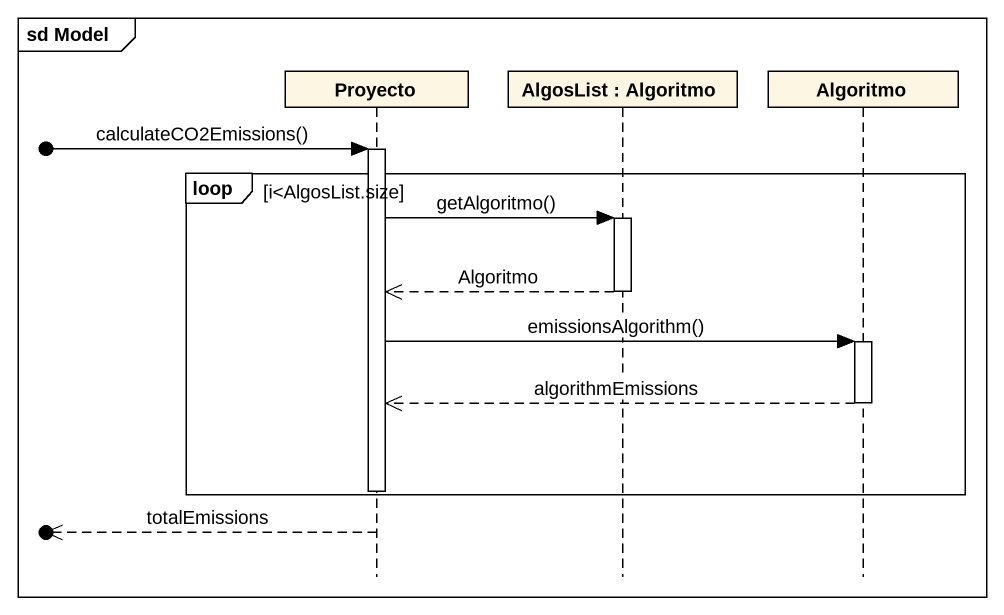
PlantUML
@startuml
mainframe sd Model
hide footbox
participant Proyecto
participant "AlgosList : Algoritmo" as AlgosList
participant Algoritmo

[o-> Proyecto : calculateCO2Emissions()
activate Proyecto
loop i<AlgosList.size
  Proyecto -> AlgosList : getAlgoritmo()
  activate AlgosList
  AlgosList -->> Proyecto : Algoritmo
  deactivate AlgosList
  Proyecto -> Algoritmo : emissionsAlgorithm()
  activate Algoritmo
  Algoritmo -->> Proyecto : algorithmEmissions
  deactivate Algoritmo
  deactivate Proyecto
end
[o<<-- Proyecto : totalEmissions
@enduml
